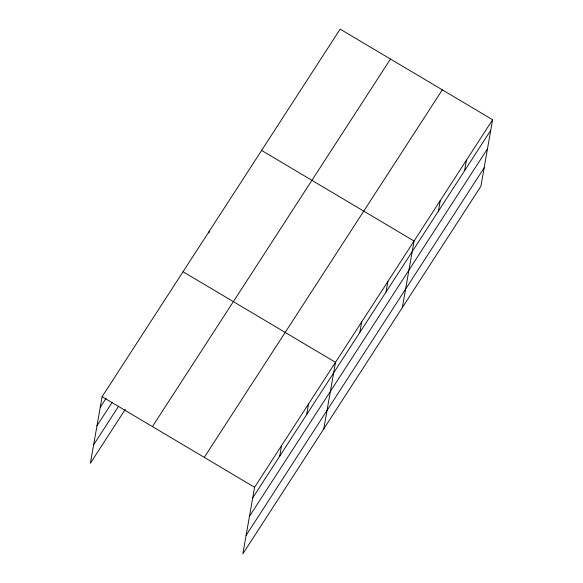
<?xml version="1.0" encoding="UTF-8"?>
<svg xmlns="http://www.w3.org/2000/svg" width="583" height="583" viewBox="0 0 583 583"><rect width="100%" height="100%" fill="white"/><g stroke="black" fill="none" stroke-linecap="round" stroke-linejoin="round"><path stroke-width="0.87" d="M492.62 119.734L254.582 487.279L242.841 553.85L480.88 186.305L492.62 119.734L340.159 29.15L102.12 396.695L90.38 463.266L125.207 409.492M208.925 233.069L209.231 231.298M279.687 456.219L281.56 445.623M306.665 414.564L308.538 403.968M323.776 428.884L335.517 362.313L183.047 271.729M359.828 332.478L361.7 321.882M386.019 292.054L387.884 281.451M402.328 307.598L414.068 241.019L261.607 150.436M438.387 211.192L440.252 200.596M464.571 170.761L466.436 160.165M100.247 407.291L106.135 398.204M96.989 425.765L112.198 402.285M93.637 444.793L118.648 406.169M152.433 426.588L390.472 59.043M204.269 457.385L442.308 89.84M252.716 497.875L490.755 130.33M249.458 516.349L487.497 148.803M246.099 535.376L484.138 167.831M102.12 396.695L254.582 487.279"/></g></svg>
